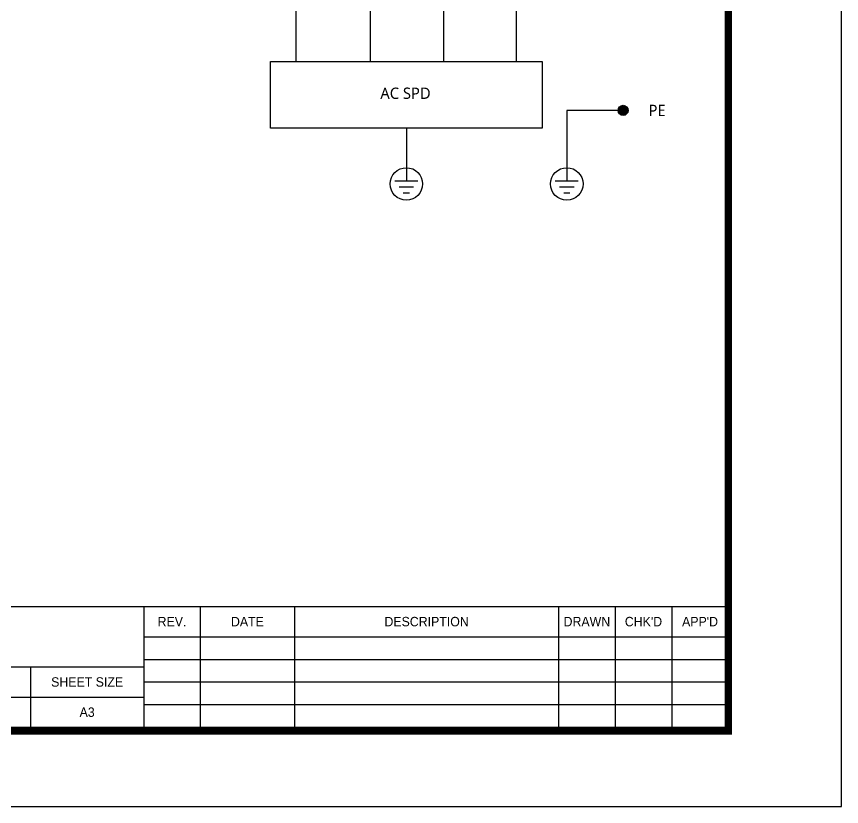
# Model space of a CAD drawing. Header units: millimetres. Extents: x 10297564 to 11610295, y -9287743 to -8409454.
# Drawn here: x 10612091 to 10633964, y -9123565 to -9102629 of the extents above; entities that cross this region are included whole.
import ezdxf
from ezdxf.enums import TextEntityAlignment as Align

# ---------------------------------------------------------------- set-up
doc = ezdxf.new("R2010")
doc.units = ezdxf.units.MM
doc.header["$LTSCALE"] = 100
for name, color, linetype in [('-0', 7, 'Continuous'), ('_도곽_마크', 7, 'Continuous'), ('BOX', 7, 'Continuous'), ('BOX_Def', 8, 'Continuous')]:
    doc.layers.add(name, color=color, linetype=linetype)
doc.layers.add('DIJ1-TEXT', color=7, linetype='Continuous', lineweight=5)
doc.layers.add('TITLE', color=7, linetype='Continuous', lineweight=0)
doc.styles.add('MG', font='malgun.ttf')
doc.styles.add('RomanS', font='Dotum.ttf')

# ---------------------------------------------------------------- blocks, each defined once
blk = doc.blocks.new('A$C78AD5414')
at = {"layer": '_도곽_마크'}
for p, q in [((656, 53), (811, 53)), ((656, 45), (811, 45)), ((656, 39), (811, 39)), ((656, 33), (811, 33)), ((656, 27), (811, 27))]:
    blk.add_line(p, q, dxfattribs=at)
for points in [[(536, 53), (656, 53)], [(656, 53), (656, 21)], [(656, 53), (656, 21)], [(671, 53), (671, 21)], [(696, 53), (696, 21)], [(766, 53), (766, 21)], [(781, 53), (781, 21)], [(796, 53), (796, 21)], [(811, 53), (811, 21)], [(536, 37), (656, 37)], [(626, 37), (626, 21)], [(536, 29), (656, 29)], [(40, 21), (811, 21)]]:
    blk.add_lwpolyline(points, dxfattribs=at)
at = {"layer": 'BOX', "const_width": 2}
blk.add_lwpolyline([(40, 20), (40, 574), (811, 574), (811, 20)], close=True, dxfattribs=at)
at = {"layer": 'BOX_Def'}
blk.add_lwpolyline([(0, 0), (841, 0), (841, 594), (0, 594)], close=True, dxfattribs=at)
at = {"layer": 'DIJ1-TEXT', "style": 'RomanS'}
for s, p in [('REV.', (663.5, 49)), ('DATE', (683.5, 49)), ('DESCRIPTION', (731, 49)), ('DRAWN', (773.5, 49)), ("CHK'D", (788.5, 49)), ("APP'D", (803.5, 49)), ('SHEET SIZE', (641, 33))]:
    blk.add_text(s, height=2.5, dxfattribs=at).set_placement(p, align=Align.MIDDLE)

msp = doc.modelspace()

# ---------------------------------------------------------------- hatches: boundary and pattern name
at = {"layer": '-0', "linetype": 'ByBlock'}
h = msp.add_hatch(color=256, dxfattribs=at)
h.dxf.hatch_style = 1
h.paths.add_polyline_path([(10628307.3, -9105116.3, 1), (10628039.7, -9105116.3, 1)])

# ---------------------------------------------------------------- linework, layer by layer
for p, q in [((10619505.4, -9103824.2), (10619505.4, -9085378.1)), ((10621464.5, -9090903.8), (10621464.5, -9103824.2)), ((10623423.6, -9103824.2), (10623423.6, -9096421.8)), ((10625349, -9103824.2), (10625349, -9100443.9)), ((10618822.8, -9103824.2), (10626031.6, -9103824.2)), ((10618822.8, -9105584.6), (10618822.8, -9103824.2)), ((10626031.6, -9103824.2), (10626031.6, -9105584.6)), ((10626681.2, -9105116.3), (10626681.2, -9106988)), ((10628173.5, -9105116.3), (10626681.2, -9105116.3)), ((10626031.6, -9105584.6), (10618822.8, -9105584.6)), ((10622427.2, -9105584.6), (10622427.2, -9106988)), ((10622122.2, -9106988), (10622732.2, -9106988)), ((10626376.2, -9106988), (10626986.2, -9106988)), ((10622234.3, -9107144.5), (10622620.1, -9107144.5)), ((10622346.3, -9107300.9), (10622508.1, -9107300.9)), ((10626488.3, -9107144.5), (10626874.1, -9107144.5)), ((10626600.3, -9107300.9), (10626762.1, -9107300.9))]:
    msp.add_line(p, q, dxfattribs=at)
for centre, radius in [((10628173.5, -9105116.3), 133.8), ((10622427.2, -9107066.2), 431), ((10626681.2, -9107066.2), 431)]:
    msp.add_circle(centre, radius, dxfattribs=at)

# ---------------------------------------------------------------- block references
at = {"layer": 'TITLE', "color": 4, "xscale": 99.9999999987065, "yscale": 99.9999999987065, "zscale": 99.9999999987065}
msp.add_blockref('A$C78AD5414', (10549864, -9123565.4), dxfattribs=at)

# ---------------------------------------------------------------- texts
at = {"layer": '-0', "insert": (10621737.6, -9104512.6), "char_height": 300, "width": 2607.973, "attachment_point": 1, "style": 'MG'}
msp.add_mtext('AC SPD', dxfattribs=at)
at = {"layer": '-0', "insert": (10627574.8, -9104968.3), "char_height": 300, "attachment_point": 1, "style": 'MG'}
msp.add_mtext_dynamic_manual_height_columns('\\pxqc;PE', width=3000.351, gutter_width=250.8, heights=[0], dxfattribs=at)
at = {"layer": 'DIJ1-TEXT', "color": 2, "style": 'RomanS'}
msp.add_text('A3', height=250, dxfattribs=at).set_placement((10613964, -9121065.4), align=Align.MIDDLE)

doc.saveas('drawing.dxf')
